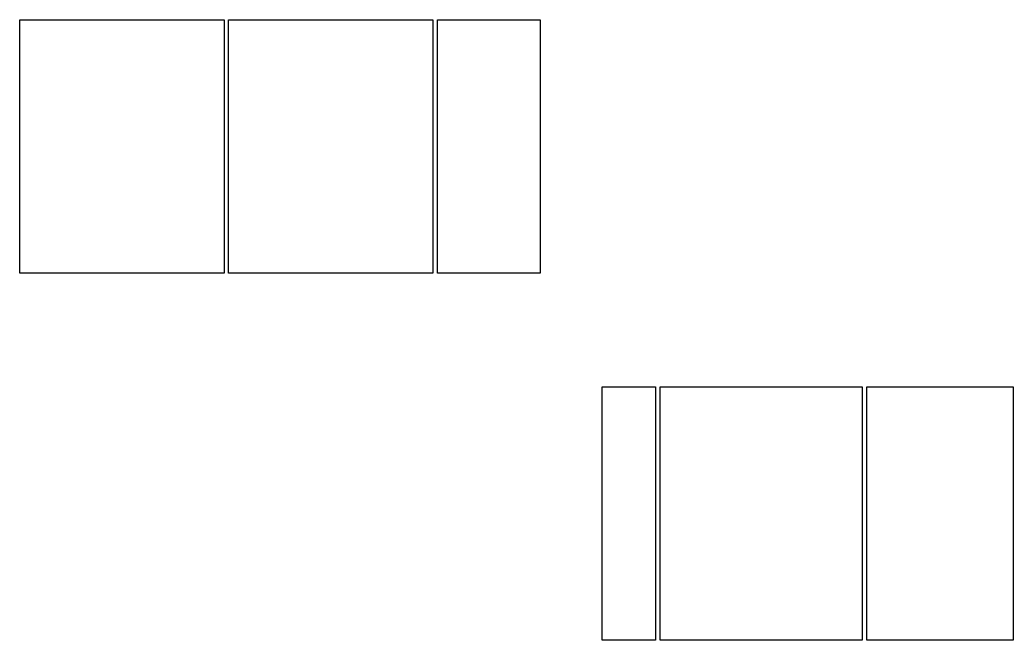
# Model space of a CAD drawing. Extents: x -339 to 239, y 0 to 362.
import ezdxf

# ---------------------------------------------------------------- set-up
doc = ezdxf.new("R2010")
doc.units = 0
doc.layers.add('Layer_1', color=7, linetype='CONTINUOUS')

msp = doc.modelspace()

# ---------------------------------------------------------------- linework, layer by layer
at = {"layer": 'Layer_1', "color": 7}
for points in [[(-339.301402, 361.560631), (-220.332477, 361.560631), (-220.332477, 213.973225), (-339.301402, 213.973225)], [(-217.686744, 361.560631), (-98.71782, 361.560631), (-98.71782, 213.973225), (-217.686744, 213.973225)], [(-36.172841, 213.93518), (-95.996342, 213.93518), (-95.996342, 361.598681), (-36.172841, 361.598681)], [(31.075466, 0.066921), (0.06685, 0.066921), (0.06685, 147.782388), (31.075466, 147.782388)], [(33.827524, 147.719053), (151.547769, 147.719053), (151.547769, 0.130273), (33.827524, 0.130273)], [(154.283995, 147.738478), (239.457616, 147.738478), (239.457616, 0.110829), (154.283995, 0.110829)]]:
    msp.add_lwpolyline(points, close=True, dxfattribs=at)

doc.saveas('drawing.dxf')
